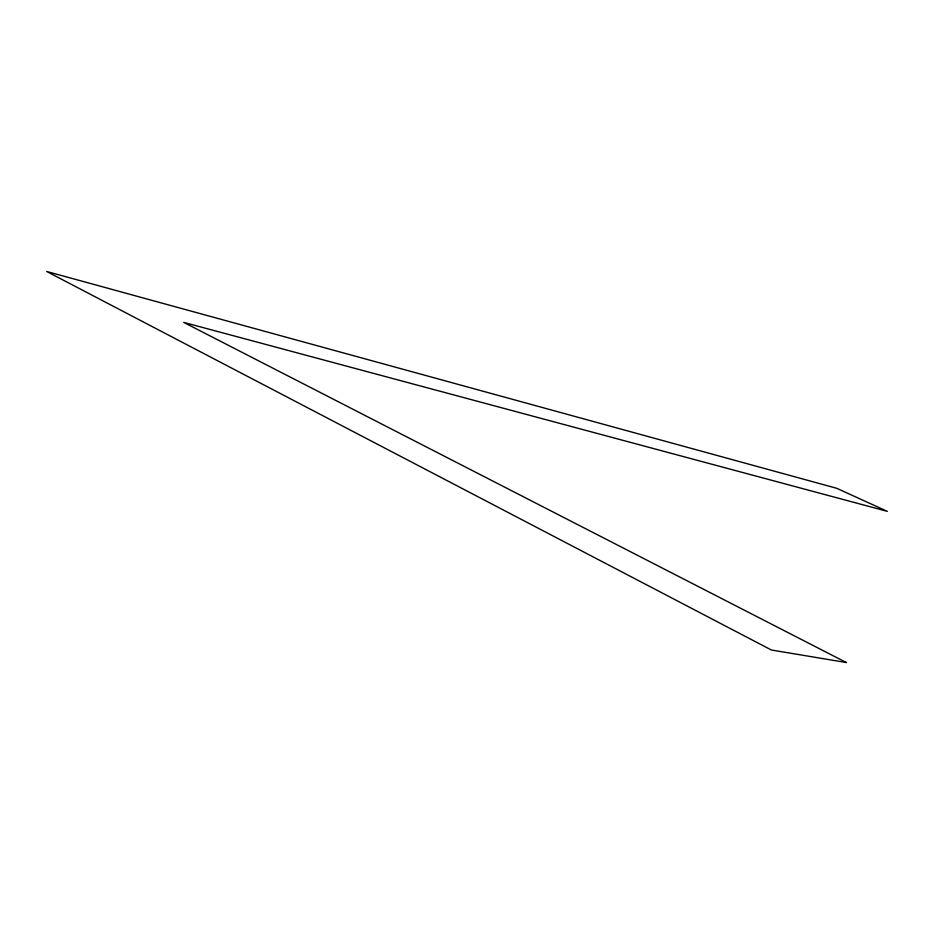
<?xml version="1.0" encoding="UTF-8"?>
<svg xmlns="http://www.w3.org/2000/svg" width="934" height="934" viewBox="0 0 934 934"><rect width="100%" height="100%" fill="white"/><g stroke="black" fill="none" stroke-linecap="round" stroke-linejoin="round"><path stroke-width="1.4" d="M846.309 662.521L771.379 650.006L46.7 271.479L836.759 488.307L887.3 511.342L183.753 322.405L846.309 662.521"/></g></svg>
